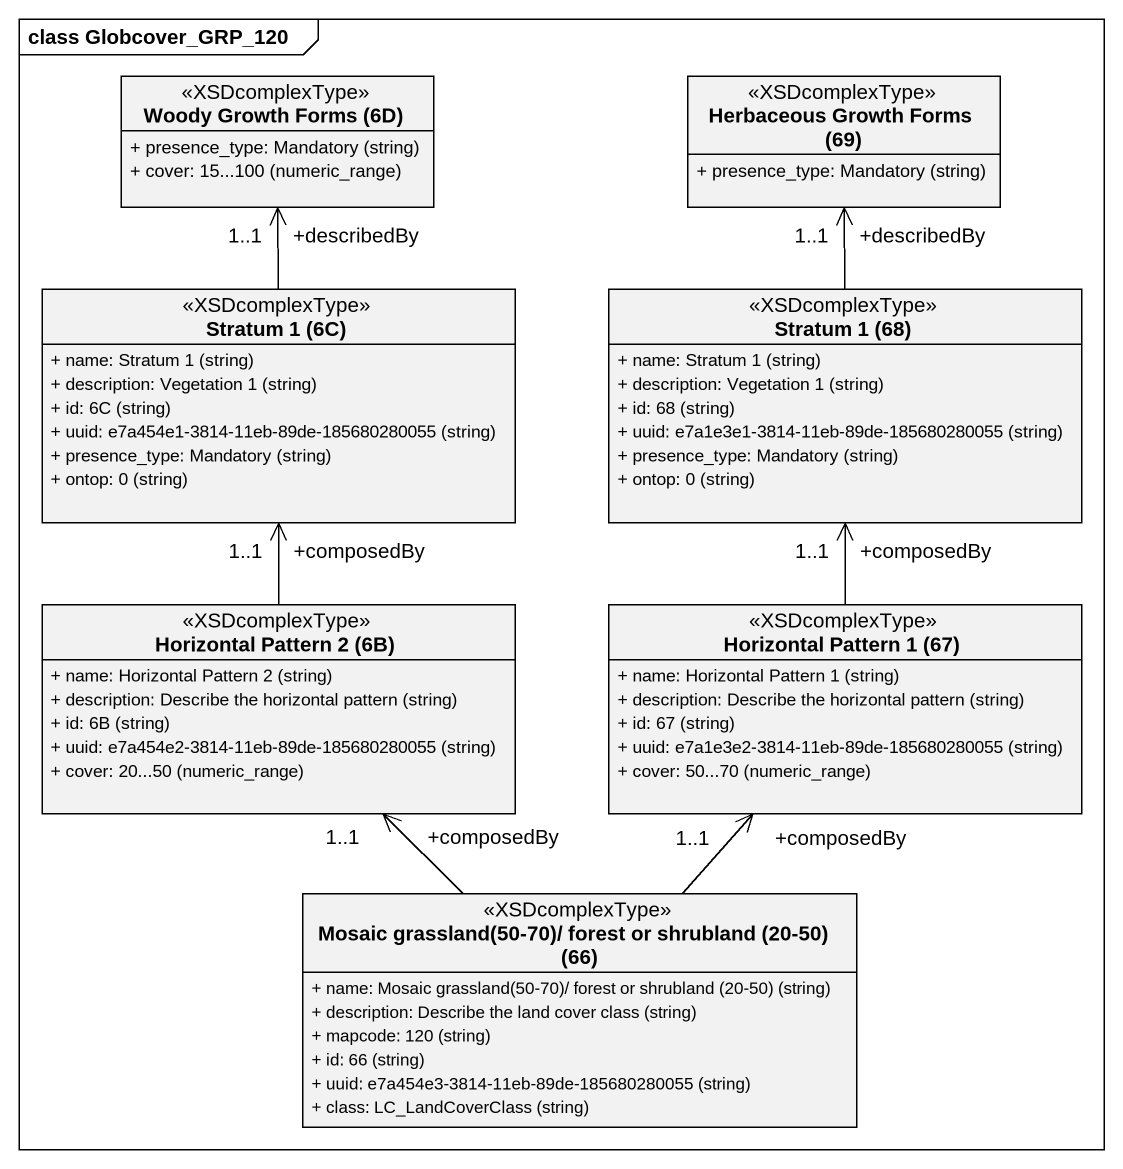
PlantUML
@startuml
mainframe class Globcover_GRP_120
hide circle
hide empty members
skinparam classAttributeIconSize 0
class "Woody Growth Forms (6D)" as Woody_Growth_Forms_6D <<XSDcomplexType>> {
  {field} + presence_type: Mandatory (string)
  {field} + cover: 15...100 (numeric_range)
}
class "Herbaceous Growth Forms (69)" as Herbaceous_Growth_Forms_69 <<XSDcomplexType>> {
  {field} + presence_type: Mandatory (string)
}
class "Stratum 1 (6C)" as Stratum_1_6C <<XSDcomplexType>> {
  {field} + name: Stratum 1 (string)
  {field} + description: Vegetation 1 (string)
  {field} + id: 6C (string)
  {field} + uuid: e7a454e1-3814-11eb-89de-185680280055 (string)
  {field} + presence_type: Mandatory (string)
  {field} + ontop: 0 (string)
}
class "Stratum 1 (68)" as Stratum_1_68 <<XSDcomplexType>> {
  {field} + name: Stratum 1 (string)
  {field} + description: Vegetation 1 (string)
  {field} + id: 68 (string)
  {field} + uuid: e7a1e3e1-3814-11eb-89de-185680280055 (string)
  {field} + presence_type: Mandatory (string)
  {field} + ontop: 0 (string)
}
class "Horizontal Pattern 2 (6B)" as Horizontal_Pattern_2_6B <<XSDcomplexType>> {
  {field} + name: Horizontal Pattern 2 (string)
  {field} + description: Describe the horizontal pattern (string)
  {field} + id: 6B (string)
  {field} + uuid: e7a454e2-3814-11eb-89de-185680280055 (string)
  {field} + cover: 20...50 (numeric_range)
}
class "Horizontal Pattern 1 (67)" as Horizontal_Pattern_1_67 <<XSDcomplexType>> {
  {field} + name: Horizontal Pattern 1 (string)
  {field} + description: Describe the horizontal pattern (string)
  {field} + id: 67 (string)
  {field} + uuid: e7a1e3e2-3814-11eb-89de-185680280055 (string)
  {field} + cover: 50...70 (numeric_range)
}
class "Mosaic grassland(50-70)/ forest or shrubland (20-50) (66)" as Mosaic_grassland_50_70 <<XSDcomplexType>> {
  {field} + name: Mosaic grassland(50-70)/ forest or shrubland (20-50) (string)
  {field} + description: Describe the land cover class (string)
  {field} + mapcode: 120 (string)
  {field} + id: 66 (string)
  {field} + uuid: e7a454e3-3814-11eb-89de-185680280055 (string)
  {field} + class: LC_LandCoverClass (string)
}
Stratum_1_6C -up-> "+describedBy\n1..1" Woody_Growth_Forms_6D
Stratum_1_68 -up-> "+describedBy\n1..1" Herbaceous_Growth_Forms_69
Horizontal_Pattern_2_6B -up-> "+composedBy\n1..1" Stratum_1_6C
Horizontal_Pattern_1_67 -up-> "+composedBy\n1..1" Stratum_1_68
Mosaic_grassland_50_70 -up-> "+composedBy\n1..1" Horizontal_Pattern_2_6B
Mosaic_grassland_50_70 -up-> "+composedBy\n1..1" Horizontal_Pattern_1_67
@enduml
